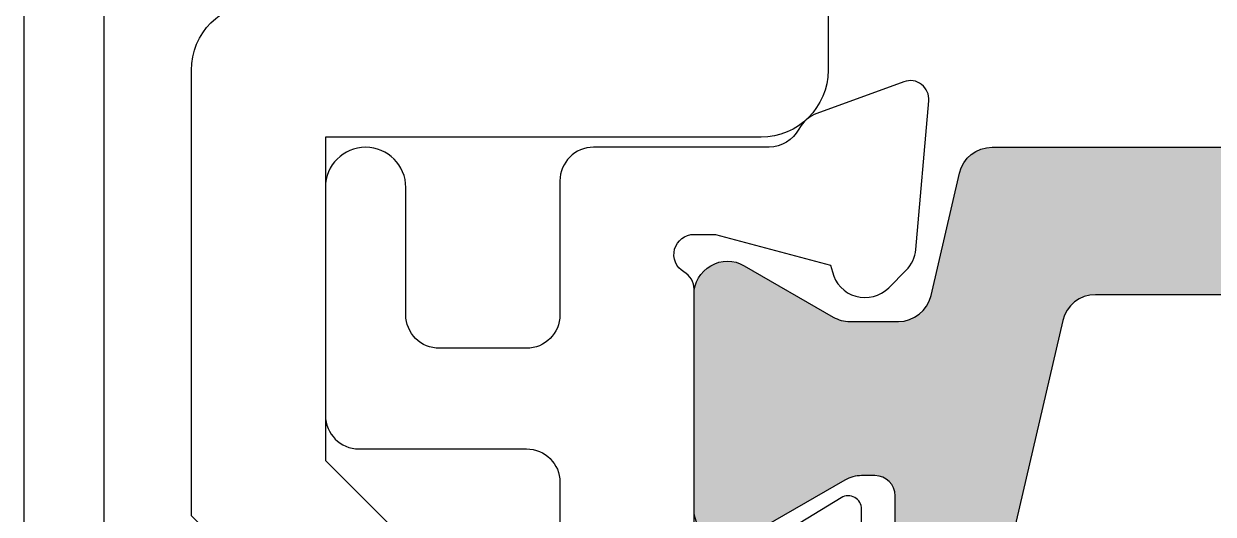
# Model space of a CAD drawing. Extents: x 93 to 3288, y 42 to 1146.
# Drawn here: x 578.75 to 596.5, y 235.12 to 242.44 of the extents above; entities that cross this region are included whole.
import ezdxf

# ---------------------------------------------------------------- set-up
doc = ezdxf.new("R2010")
doc.units = 0
doc.header["$LTSCALE"] = 200
doc.header["$MEASUREMENT"] = 0
doc.layers.get('0').update_dxf_attribs({"linetype": 'CONTINUOUS'})
for name, color, linetype in [('A-DIES', 3, 'CONTINUOUS'), ('hatch', 252, 'CONTINUOUS'), ('PA', 6, 'CONTINUOUS')]:
    doc.layers.add(name, color=color, linetype=linetype)

# ---------------------------------------------------------------- blocks, each defined once
blk = doc.blocks.new('DSP-2472')
h = blk.add_hatch(color=256)
edge = h.paths.add_edge_path()
edge.add_arc((14.0000000005635, -40.4999999989754), 0.499999999911374, 270.0000000192205, 390.0000000175901)
edge.add_line((14.43301270230222, -40.24999999888678), (13.66698729878772, -38.92320508026023))
edge.add_arc((14.10000000147559, -38.67320508312987), 0.4999999992542372, 179.9999996711642, 209.9999996696324, ccw=False)
edge.add_line((13.60000000222135, -38.67320508026023), (13.60000000222135, -37.95079579838057))
edge.add_arc((14.10000000116118, -37.95079579738763), 0.4999999989398276, 103.06931800416078, 180.0000001137819, ccw=False)
edge.add_line((13.98693514688421, -37.46374719851156), (15.81306485532332, -37.0398242294832))
edge.add_arc((15.70000000104632, -36.5527756306071), 0.4999999989398508, 283.069318004163, 360.0000001137794)
edge.add_line((16.19999999998618, -36.55277562961419), (16.19999999998618, -4.447224370022013))
edge.add_arc((15.70000000098431, -4.447224369078373), 0.4999999990018704, 359.9999998918668, 436.9306819901911)
edge.add_line((15.81306485532332, -3.960175770153), (13.98693514688421, -3.536252801124647))
edge.add_arc((14.10000000122341, -3.049204202199123), 0.4999999990020608, 179.9999998918841, 256.9306819901738, ccw=False)
edge.add_line((13.60000000222135, -3.049204201255634), (13.60000000222135, -2.32679491937597))
edge.add_arc((14.10000000151926, -2.32679491651804), 0.4999999992979127, 150.0000003317086, 180.0000003274947, ccw=False)
edge.add_line((13.66698729878772, -2.07679491937597), (14.43301270230222, -0.7499999988867785))
edge.add_arc((14.00000000055207, -0.4999999988047572), 0.499999999917979, 329.9999999837206, 449.999999979469)
edge.add_line((14.00000000073123, 1.113221514970064e-09), (10.80000000147629, 1.113221514970064e-09))
edge.add_arc((10.80000000164403, -0.49999999879816), 0.4999999999113816, 90.00000001922155, 210.0000000175889)
edge.add_line((10.3669872999053, -0.7499999988867785), (11.23301270304728, -2.250000000749424))
edge.add_arc((10.80000000128927, -2.500000001355926), 0.5000000001870237, 6.950000397409895e-08, 30.000000067878375, ccw=False)
edge.add_line((11.30000000147629, -2.500000000749424), (11.30000000147629, -2.700000000004366))
edge.add_arc((11.00000000166256, -2.699999999073043), 0.2999999998137355, 269.99999982213046, 359.9999998221305, ccw=False)
edge.add_line((11.00000000073123, -2.999999998886778), (6.900000001103763, -2.999999998886778))
edge.add_arc((6.900000002035085, -3.299999998700514), 0.2999999998137355, 90.00000017786951, 180.0000001778695)
edge.add_line((6.60000000222135, -3.299999999631837), (6.60000000222135, -4.499999998886778))
edge.add_arc((6.900000002035092, -4.499999999818094), 0.2999999998137426, 179.9999998221319, 269.9999998221292)
edge.add_line((6.900000001103763, -4.799999999631837), (10.55192325896132, -4.799999999631837))
edge.add_arc((10.55192325863074, -5.100000002665503), 0.3000000030336665, 76.93068204204832, 89.99999993686248, ccw=False)
edge.add_line((10.61976217179108, -4.807770839710429), (13.61306485420573, -5.502644677464559))
edge.add_arc((13.5000000008357, -5.989693277532298), 0.4999999998955306, 2.2772383090341464e-08, 76.93068212795413, ccw=False)
edge.add_line((14.00000000073123, -5.989693277333572), (14.00000000073123, -8.799999999631837))
edge.add_arc((13.69999999998616, -8.799999999631822), 0.3000000007450723, 270.00000000000273, 359.9999999999973, ccw=False)
edge.add_line((13.69999999998618, -9.100000000376895), (10.39160797818113, -9.100000000376895))
edge.add_arc((10.39160797855549, -8.799999999365358), 0.3000000010115365, 189.5917366433177, 269.99999992850144, ccw=False)
edge.add_arc((9.800000001299646, -8.899999998714247), 0.2999999983373521, 9.596399721363627, 89.99999996626306)
edge.add_line((9.800000001476292, -8.600000000376895), (7.800000001476292, -8.600000000376895))
edge.add_arc((7.800000001401543, -8.900000000620782), 0.3000000002438874, 89.99999998572397, 170.4035999709103)
edge.add_arc((7.208392023214797, -8.800000000170328), 0.3000000002065659, 269.9999999415609, 350.40826348662, ccw=False)
edge.add_line((7.208392022908811, -9.100000000376895), (4.991607979671244, -9.100000000376895))
edge.add_arc((4.991607979340395, -8.800000000199745), 0.3000000001771497, 189.5917365086316, 270.0000000631875, ccw=False)
edge.add_arc((4.400000001152708, -8.900000000651314), 0.3000000002744203, 9.596400034017726, 90.00000000934777)
edge.add_line((4.400000001103763, -8.600000000376895), (3.10000000222135, -8.600000000376895))
edge.add_arc((3.10000000222135, -9.600000000376895), 1, 90, 180)
edge.add_line((2.10000000222135, -9.600000000376895), (2.10000000222135, -10.39999999925931))
edge.add_arc((3.10000000222135, -10.39999999925931), 1, 180, 270)
edge.add_line((3.10000000222135, -11.39999999925931), (4.400000001103763, -11.39999999925931))
edge.add_arc((4.400000001084185, -11.09999999890381), 0.3000000003555012, 270.0000000037391, 350.4035999528951)
edge.add_arc((4.991607979271349, -11.19999999935476), 0.3000000000954569, 89.99999992362581, 170.4082635045552, ccw=False)
edge.add_line((4.991607979671244, -10.89999999925931), (7.208392022908811, -10.89999999925931))
edge.add_arc((7.208392022461488, -11.19999999998474), 0.3000000007254346, 9.591736236352574, 89.99999991456758, ccw=False)
edge.add_arc((7.800000000648223, -11.09999999953416), 0.2999999997251468, 189.5964003061496, 270.0000001581495)
edge.add_line((7.800000001476292, -11.39999999925931), (9.800000001476292, -11.39999999925931))
edge.add_arc((9.800000001491162, -11.0999999993172), 0.2999999999421039, 269.99999999716, 350.4036003804076)
edge.add_arc((10.39160797874707, -11.19999999866611), 0.2999999994068057, 90.0000001080873, 170.408263254934, ccw=False)
edge.add_line((10.39160797818113, -10.89999999925931), (13.69999999998618, -10.89999999925931))
edge.add_arc((13.69999999998619, -11.20000000000435), 0.3000000007450456, -2.3874235921539366e-12, 90.00000000000239, ccw=False)
edge.add_line((14.00000000073123, -11.20000000000437), (14.00000000073123, -14.79999999963184))
edge.add_arc((13.69999999998619, -14.79999999963185), 0.3000000007450474, -90.00000000000199, 1.9895196601282805e-12, ccw=False)
edge.add_line((13.69999999998618, -15.10000000037689), (10.39160797818113, -15.10000000037689))
edge.add_arc((10.39160797894875, -14.80000000073147), 0.2999999996454239, 189.5917367835836, 269.99999985339525, ccw=False)
edge.add_arc((9.800000001693073, -14.90000000008008), 0.299999999703189, 9.596399581030141, 90.00000004140216)
edge.add_line((9.800000001476292, -14.60000000037689), (7.800000001476292, -14.60000000037689))
edge.add_arc((7.800000000761314, -14.89999999986322), 0.2999999994863263, 89.99999986344939, 170.4036000931852)
edge.add_arc((7.208392022574245, -14.79999999941245), 0.3000000009644453, 270.00000006389723, 350.40826336428375, ccw=False)
edge.add_line((7.208392022908811, -15.10000000037689), (4.991607979671244, -15.10000000037689))
edge.add_arc((4.991607979891861, -14.79999999917485), 0.3000000012020472, 189.5917370348525, 269.99999995786527, ccw=False)
edge.add_arc((4.400000001704121, -14.89999999962621), 0.299999999249316, 9.59639950777228, 90.00000011465994)
edge.add_line((4.400000001103763, -14.60000000037689), (3.10000000222135, -14.60000000037689))
edge.add_arc((3.100000002221352, -15.6000000003769), 1.000000000000002, 90.0000000000001, 179.9999999999999)
edge.add_line((2.10000000222135, -15.60000000037689), (2.10000000222135, -16.39999999925931))
edge.add_arc((3.10000000222135, -16.39999999925931), 1, 180, 270)
edge.add_line((3.10000000222135, -17.39999999925931), (4.400000001103763, -17.39999999925931))
edge.add_arc((4.40000000175956, -17.09999999970296), 0.299999999556352, 269.9999998747519, 350.4036000818826)
edge.add_arc((4.991607979946409, -17.20000000015347), 0.3000000008941648, 90.0000000525526, 170.4082633756282, ccw=False)
edge.add_line((4.991607979671244, -16.89999999925931), (7.208392022908811, -16.89999999925931))
edge.add_arc((7.208392022057357, -17.19999999900392), 0.2999999997446139, 9.591736799594798, 89.99999983738428, ccw=False)
edge.add_arc((7.800000000244142, -17.09999999855357), 0.3000000007057416, 189.5963997428477, 270.0000002353232)
edge.add_line((7.800000001476292, -17.39999999925931), (9.800000001476292, -17.39999999925931))
edge.add_arc((9.800000001756898, -17.09999999854555), 0.3000000007137622, 269.9999999464082, 350.4036013382204)
edge.add_arc((10.39160797901292, -17.1999999978941), 0.2999999986347919, 90.00000015886047, 170.4082622972036, ccw=False)
edge.add_line((10.39160797818113, -16.89999999925931), (13.69999999998618, -16.89999999925931))
edge.add_arc((13.69999999998619, -17.20000000000435), 0.3000000007450474, -1.9895196601282805e-12, 90.00000000000199, ccw=False)
edge.add_line((14.00000000073123, -17.20000000000437), (14.00000000073123, -20.79999999963184))
edge.add_arc((13.69999999998619, -20.79999999963185), 0.3000000007450474, -90.00000000000199, 1.9895196601282805e-12, ccw=False)
edge.add_line((13.69999999998618, -21.10000000037689), (10.39160797818113, -21.10000000037689))
edge.add_arc((10.39160797835485, -20.80000000068931), 0.2999999996875857, 189.5917375119548, 269.99999996682146, ccw=False)
edge.add_arc((9.800000001098985, -20.90000000003777), 0.2999999996608795, 9.596398852625786, 89.99999992793965)
edge.add_line((9.800000001476292, -20.60000000037689), (7.800000001476292, -20.60000000037689))
edge.add_arc((7.800000000372559, -20.90000000123459), 0.3000000008576933, 89.9999997892025, 170.4036002326261)
edge.add_arc((7.208392022185364, -20.80000000078374), 0.2999999995931584, 270.00000013816816, 350.4082632248531, ccw=False)
edge.add_line((7.208392022908811, -21.10000000037689), (4.991607979671244, -21.10000000037689))
edge.add_arc((4.991607979502997, -20.79999999963494), 0.3000000007419565, 189.5917369605851, 270.0000000321328, ccw=False)
edge.add_arc((4.400000001315288, -20.9000000000863), 0.2999999997094081, 9.596399582033582, 90.00000004039829)
edge.add_line((4.400000001103763, -20.60000000037689), (3.10000000222135, -20.60000000037689))
edge.add_arc((3.10000000222135, -21.60000000037689), 1, 90, 180)
edge.add_line((2.10000000222135, -21.60000000037689), (2.10000000222135, -22.39999999925931))
edge.add_arc((3.10000000222135, -22.39999999925931), 1, 180, 270)
edge.add_line((3.10000000222135, -23.39999999925931), (4.400000001103763, -23.39999999925931))
edge.add_arc((4.400000001172241, -23.09999999938064), 0.299999999878672, 269.9999999869216, 350.4036003906459)
edge.add_arc((4.991607979359468, -23.19999999983144), 0.3000000005721375, 89.99999994045533, 170.4082630668271, ccw=False)
edge.add_line((4.991607979671244, -22.89999999925931), (7.208392022908811, -22.89999999925931))
edge.add_arc((7.208392023150489, -23.19999999954196), 0.3000000002826546, 9.591736525662213, 90.00000004615708, ccw=False)
edge.add_arc((7.800000001337349, -23.09999999909138), 0.300000000167929, 189.5964000168298, 270.0000000265362)
edge.add_line((7.800000001476292, -23.39999999925931), (9.800000001476292, -23.39999999925931))
edge.add_arc((9.80000000130507, -23.09999999909701), 0.3000000001622993, 270.0000000327008, 350.4036003448668)
edge.add_arc((10.39160797856074, -23.19999999844565), 0.2999999991863431, 90.00000007250043, 170.4082632905207, ccw=False)
edge.add_line((10.39160797818113, -22.89999999925931), (13.69999999998618, -22.89999999925931))
edge.add_arc((13.69999999998617, -23.20000000000438), 0.3000000007450687, 1.9895196601282805e-12, 89.99999999999801, ccw=False)
edge.add_line((14.00000000073123, -23.20000000000437), (14.00000000073123, -26.79999999963184))
edge.add_arc((13.69999999998618, -26.79999999963184), 0.3000000007450492, -90.0000000000017, 1.4210854715202004e-12, ccw=False)
edge.add_line((13.69999999998618, -27.10000000037689), (10.39160797818113, -27.10000000037689))
edge.add_arc((10.39160797822111, -26.79999999976099), 0.3000000006159063, 189.5917365794553, 269.99999999236326, ccw=False)
edge.add_arc((9.800000000965309, -26.89999999910986), 0.2999999987329612, 9.59639978521723, 89.99999990240939)
edge.add_line((9.800000001476292, -26.60000000037689), (7.800000001476292, -26.60000000037689))
edge.add_arc((7.800000000771425, -26.89999999987518), 0.29999999949829, 89.99999986538045, 170.4036000912542)
edge.add_arc((7.208392022584587, -26.79999999942468), 0.3000000009522101, 270.00000006192226, 350.4082633662588, ccw=False)
edge.add_line((7.208392022908811, -27.10000000037689), (4.991607979671244, -27.10000000037689))
edge.add_arc((4.991607979770696, -26.79999999931821), 0.3000000010586881, 189.5917370117116, 269.999999981006, ccw=False)
edge.add_arc((4.400000001582973, -26.89999999976956), 0.2999999993926654, 9.596399530909535, 90.00000009152245)
edge.add_line((4.400000001103763, -26.60000000037689), (3.10000000222135, -26.60000000037689))
edge.add_arc((3.10000000222135, -27.60000000037689), 1, 90, 180)
edge.add_line((2.10000000222135, -27.60000000037689), (2.10000000222135, -28.39999999925931))
edge.add_arc((3.10000000222135, -28.39999999925931), 1, 180, 270)
edge.add_line((3.10000000222135, -29.39999999925931), (4.400000001103763, -29.39999999925931))
edge.add_arc((4.400000000665869, -29.09999999952674), 0.2999999997325702, 270.0000000836314, 350.4036011358029)
edge.add_arc((4.991607978853033, -29.19999999997709), 0.3000000007177827, 89.99999984373318, 170.4082623217514, ccw=False)
edge.add_line((4.991607979671244, -28.89999999925931), (7.208392022908811, -28.89999999925931))
edge.add_arc((7.208392022794588, -29.19999999887649), 0.2999999996171852, 9.591737500590682, 89.99999997818509, ccw=False)
edge.add_arc((7.800000000981488, -29.09999999842637), 0.300000000832943, 189.5963990418034, 270.0000000945006)
edge.add_line((7.800000001476292, -29.39999999925931), (9.800000001476292, -29.39999999925931))
edge.add_arc((9.800000000934775, -29.09999999940413), 0.2999999998551814, 270.0000001034221, 350.4036011160129)
edge.add_arc((10.3916079781907, -29.19999999875267), 0.2999999994933642, 90.00000000182757, 170.4082625193966, ccw=False)
edge.add_line((10.39160797818113, -28.89999999925931), (13.69999999998618, -28.89999999925931))
edge.add_arc((13.69999999998619, -29.20000000000435), 0.3000000007450474, -1.9895196601282805e-12, 90.00000000000199, ccw=False)
edge.add_line((14.00000000073123, -29.20000000000437), (14.00000000073123, -35.01030672230263))
edge.add_arc((13.50000000173452, -35.01030672325037), 0.4999999989967154, -76.93068199066039, 1.0860259180844878e-07, ccw=False)
edge.add_line((13.61306485606838, -35.49735532217164), (10.61976217179108, -36.19222915992577))
edge.add_arc((10.55192325864625, -35.89999999710615), 0.3000000028982157, 270.00000006017405, 283.0693179609149, ccw=False)
edge.add_line((10.55192325896132, -36.20000000000437), (6.900000001103763, -36.20000000000437))
edge.add_arc((6.900000002035085, -36.4999999998181), 0.2999999998137355, 90.00000017786951, 180.0000001778695)
edge.add_line((6.60000000222135, -36.50000000074942), (6.60000000222135, -37.70000000000437))
edge.add_arc((6.900000002035085, -37.70000000093569), 0.2999999998137355, 179.9999998221305, 269.9999998221305)
edge.add_line((6.900000001103763, -38.00000000074942), (11.00000000073123, -38.00000000074942))
edge.add_arc((11.00000000166256, -38.30000000056316), 0.2999999998137355, 1.7786948092179955e-07, 90.00000017786948, ccw=False)
edge.add_line((11.30000000147629, -38.29999999963184), (11.30000000147629, -38.49999999888678))
edge.add_arc((10.80000000124337, -38.49999999826797), 0.5000000002329266, 329.99999993353083, 359.9999999290902, ccw=False)
edge.add_line((11.23301270304728, -38.74999999888678), (10.3669872999053, -40.24999999888678))
edge.add_arc((10.80000000165569, -40.49999999896866), 0.4999999999181129, 149.9999999837477, 269.9999999794421)
edge.add_line((10.80000000147629, -40.99999999888678), (14.00000000073123, -40.99999999888678))
at = {"layer": 'hatch'}
h = blk.add_hatch(color=252, dxfattribs=at)
edge = h.paths.add_edge_path()
edge.add_arc((14.00000000230904, -40.49999999983355), 0.4999999999881908, 270.0000000001236, 389.9999999984927)
edge.add_line((14.43301270419761, -40.24999999985084), (13.66698730027565, -38.9232050802857))
edge.add_arc((14.10000000216875, -38.67320508029783), 0.4999999999946976, 180.0000000002768, 209.999999998745, ccw=False)
edge.add_line((13.60000000217406, -38.67320508030025), (13.60000000217406, -37.95079579806406))
edge.add_arc((14.10000000217186, -37.95079579806437), 0.4999999999978044, 103.069317890344, 179.999999999965, ccw=False)
edge.add_line((13.98693514862316, -37.46374719793312), (15.81306485559253, -37.03982423044727))
edge.add_arc((15.70000000199098, -36.55277563009102), 0.5000000002289183, 283.0693178904132, 360.0000000000293)
edge.add_line((16.20000000221989, -36.55277563009076), (16.20000000221989, -4.447224369916512))
edge.add_arc((15.70000000212517, -4.447224369915991), 0.500000000094726, 359.9999999999404, 436.9306820982648)
edge.add_line((15.81306485579262, -3.960175769712805), (13.98693514853403, -3.536252801775845))
edge.add_arc((14.10000000218128, -3.049204201659665), 0.5000000000054043, 179.9999999999753, 256.930682098265, ccw=False)
edge.add_line((13.60000000217588, -3.04920420165945), (13.60000000217406, -2.326794919306849))
edge.add_arc((14.10000000217982, -2.326794919307877), 0.5000000000057607, 150.000000004096, 179.9999999998821, ccw=False)
edge.add_line((13.66698730026474, -2.076794919335953), (14.43301270412485, -0.7499999997344275))
edge.add_arc((14.00000000224528, -0.4999999997853284), 0.4999999999635897, 330.0000000043263, 450.0000000000747)
edge.add_line((14.00000000224463, 1.782609615474939e-10), (10.80000000204382, 1.782609615474939e-10))
edge.add_arc((10.80000000204218, -0.4999999998115109), 0.4999999999897718, 89.99999999981192, 209.999999998179)
edge.add_line((10.36698730015087, -0.7499999997926352), (11.23301270407683, -2.250000000141881))
edge.add_arc((10.80000000218044, -2.500000000123348), 0.4999999999943406, -4.5622527977684513e-10, 29.99999999792209, ccw=False)
edge.add_line((11.30000000217478, -2.500000000127329), (11.30000000217478, -2.699999999818829))
edge.add_arc((11.00000000217369, -2.699999999820648), 0.3000000000010914, -89.99999999965269, 3.474269760772586e-10, ccw=False)
edge.add_line((11.00000000217551, -2.999999999821739), (6.900000002220622, -2.999999999821739))
edge.add_arc((6.900000002222441, -3.29999999982283), 0.3000000000010914, 90.0000000003474, 180.0000000003474)
edge.add_line((6.60000000222135, -3.299999999824649), (6.60000000222135, -4.499999999821739))
edge.add_arc((6.900000002222448, -4.499999999823551), 0.3000000000010985, 179.9999999996539, 269.9999999996512)
edge.add_line((6.900000002220622, -4.799999999824649), (10.55192326031283, -4.799999999824649))
edge.add_arc((10.55192326034262, -5.099999999824664), 0.3000000000000149, 76.9306821108745, 90.00000000568872, ccw=False)
edge.add_line((10.61976217246593, -4.807770839743171), (13.61306485581008, -5.502644676871569))
edge.add_arc((13.50000000222615, -5.989693276989731), 0.4999999999930168, 2.0241941456333734e-10, 76.93068210538422, ccw=False)
edge.add_line((14.00000000221917, -5.989693276987964), (14.00000000221917, -8.79999999982465))
edge.add_arc((13.7000000022217, -8.799999999822816), 0.2999999999974676, 269.9999999996553, 359.9999999996499, ccw=False)
edge.add_line((13.70000000221989, -9.099999999820284), (10.39160798002558, -9.099999999820284))
edge.add_arc((10.39160798002491, -8.799999999823049), 0.2999999999972349, 189.5917367149443, 270.0000000001279, ccw=False)
edge.add_arc((9.800000002218763, -8.899999999823056), 0.3000000000027717, 9.596399754814634, 89.99999999971436)
edge.add_line((9.800000002220258, -8.599999999820284), (7.800000002222077, -8.599999999820284))
edge.add_arc((7.80000000222082, -8.899999999820043), 0.2999999999997591, 89.99999999975981, 170.4035999849461)
edge.add_arc((7.208392024414249, -8.799999999819407), 0.3000000000008766, 270.0000000001308, 350.40826354518975, ccw=False)
edge.add_line((7.208392024414934, -9.099999999820284), (4.991607980027766, -9.099999999820284))
edge.add_arc((4.991607980029171, -8.799999999817977), 0.3000000000023064, 189.5917364451759, 269.9999999997316, ccw=False)
edge.add_arc((4.400000002221661, -8.899999999819729), 0.2999999999994447, 9.596400024868386, 90.00000000019847)
edge.add_line((4.400000002220622, -8.599999999820284), (3.10000000222135, -8.599999999820284))
edge.add_arc((3.10000000222135, -9.599999999820284), 1, 90, 180)
edge.add_line((2.10000000222135, -9.599999999820284), (2.10000000222135, -10.39999999981592))
edge.add_arc((3.10000000222135, -10.39999999981592), 1, 180, 270)
edge.add_line((3.10000000222135, -11.39999999981592), (4.400000002220622, -11.39999999981592))
edge.add_arc((4.400000002223104, -11.0999999998185), 0.2999999999974143, 269.999999999526, 350.4035999486821)
edge.add_arc((4.991607980030084, -11.19999999981964), 0.3000000000037241, 90.00000000044281, 170.4082635813722, ccw=False)
edge.add_line((4.991607980027766, -10.89999999981592), (7.208392024414934, -10.89999999981592))
edge.add_arc((7.208392024412146, -11.19999999981882), 0.3000000000029015, 9.591736321252824, 89.99999999946749, ccw=False)
edge.add_arc((7.800000002218764, -11.09999999981806), 0.2999999999978586, 189.5964001486331, 270.0000000006328)
edge.add_line((7.800000002222077, -11.39999999981592), (9.800000002220258, -11.39999999981592))
edge.add_arc((9.800000002223427, -11.09999999981781), 0.2999999999981124, 269.9999999993947, 350.4036003826421)
edge.add_arc((10.39160798002959, -11.19999999981775), 0.300000000001831, 90.00000000076437, 170.4082631476108, ccw=False)
edge.add_line((10.39160798002558, -10.89999999981592), (13.70000000221989, -10.89999999981592))
edge.add_arc((13.70000000221809, -11.199999999817), 0.300000000001079, -3.497007128316909e-10, 89.99999999965502, ccw=False)
edge.add_line((14.00000000221917, -11.19999999981883), (14.00000000222099, -14.79999999982465))
edge.add_arc((13.70000000222263, -14.79999999982193), 0.2999999999983523, 269.99999999947687, 359.9999999994809, ccw=False)
edge.add_line((13.70000000221989, -15.09999999982028), (10.3916079800274, -15.09999999982028))
edge.add_arc((10.39160798002908, -14.79999999981866), 0.3000000000016207, 189.591736929867, 269.9999999996787, ccw=False)
edge.add_arc((9.800000002223141, -14.89999999981831), 0.2999999999980291, 9.596399539831404, 90.0000000002032)
edge.add_line((9.800000002222077, -14.59999999982028), (7.800000002222077, -14.59999999982028))
edge.add_arc((7.800000002222287, -14.89999999982248), 0.3000000000021963, 90.00000000004003, 170.4036002297756)
edge.add_arc((7.208392024415332, -14.79999999982151), 0.2999999999987699, 269.99999999992394, 350.40826330031035, ccw=False)
edge.add_line((7.208392024414934, -15.09999999982028), (4.991607980027766, -15.09999999982028))
edge.add_arc((4.99160798002978, -14.79999999981763), 0.3000000000026581, 189.5917370766024, 269.9999999996153, ccw=False)
edge.add_arc((4.40000000222215, -14.8999999998192), 0.2999999999989134, 9.596399393404194, 90.00000000029176)
edge.add_line((4.400000002220622, -14.59999999982028), (3.10000000222135, -14.59999999982028))
edge.add_arc((3.100000002221352, -15.59999999982029), 1.000000000000002, 90.0000000000001, 179.9999999999999)
edge.add_line((2.10000000222135, -15.59999999982028), (2.10000000222135, -16.39999999981592))
edge.add_arc((3.10000000222135, -16.39999999981592), 1, 180, 270)
edge.add_line((3.10000000222135, -17.39999999981592), (4.400000002220622, -17.39999999981592))
edge.add_arc((4.400000002223497, -17.09999999981846), 0.2999999999974605, 269.9999999994509, 350.4036002065815)
edge.add_arc((4.991607980030227, -17.19999999981917), 0.3000000000032477, 90.00000000046998, 170.4082633235457, ccw=False)
edge.add_line((4.991607980027766, -16.89999999981592), (7.208392024414934, -16.89999999981592))
edge.add_arc((7.208392024413866, -17.19999999981584), 0.299999999999919, 9.59173696200628, 89.99999999979588, ccw=False)
edge.add_arc((7.800000002224817, -17.09999999981901), 0.3000000000041855, 189.5963995070013, 269.9999999994766)
edge.add_line((7.800000002222077, -17.39999999982319), (9.800000002222077, -17.39999999981592))
edge.add_arc((9.80000000222279, -17.09999999981753), 0.2999999999983842, 269.9999999998639, 350.4036013916764)
edge.add_arc((10.39160798002904, -17.19999999981707), 0.3000000000011521, 90.00000000031281, 170.4082621386564, ccw=False)
edge.add_line((10.3916079800274, -16.89999999981592), (13.70000000221989, -16.89999999981592))
edge.add_arc((13.700000002219, -17.19999999981791), 0.3000000000019902, -1.758166945364792e-10, 89.99999999982828, ccw=False)
edge.add_line((14.00000000222099, -17.19999999981883), (14.00000000222099, -20.79999999982465))
edge.add_arc((13.70000000222263, -20.79999999982193), 0.2999999999983523, 269.99999999947687, 359.9999999994809, ccw=False)
edge.add_line((13.70000000221989, -21.09999999982028), (10.3916079800274, -21.09999999982028))
edge.add_arc((10.39160798002631, -20.7999999998211), 0.2999999999991871, 189.5917375453416, 270.00000000020793, ccw=False)
edge.add_arc((9.800000002220207, -20.89999999982063), 0.3000000000003412, 9.596398924328854, 89.99999999964275)
edge.add_line((9.800000002222077, -20.59999999982028), (7.800000002222077, -20.59999999982028))
edge.add_arc((7.800000002220094, -20.89999999981963), 0.2999999999993435, 89.99999999962122, 170.4036004430445)
edge.add_arc((7.208392024413049, -20.79999999981866), 0.3000000000016201, 270.00000000035993, 350.40826308704465, ccw=False)
edge.add_line((7.208392024414934, -21.09999999982028), (4.991607980027766, -21.09999999982028))
edge.add_arc((4.991607980028299, -20.79999999981933), 0.3000000000009564, 189.5917369283504, 269.99999999989825, ccw=False)
edge.add_arc((4.400000002220736, -20.89999999982089), 0.300000000000609, 9.596399541657018, 90.0000000000217)
edge.add_line((4.400000002220622, -20.59999999982028), (3.10000000222135, -20.59999999982028))
edge.add_arc((3.10000000222135, -21.59999999982028), 1, 90, 180)
edge.add_line((2.10000000222135, -21.59999999982028), (2.10000000222135, -22.39999999981592))
edge.add_arc((3.10000000222135, -22.39999999981592), 1, 180, 270)
edge.add_line((3.10000000222135, -23.39999999981592), (4.400000002220622, -23.39999999981592))
edge.add_arc((4.40000000222623, -23.09999999981954), 0.2999999999963734, 269.999999998929, 350.4036004026534)
edge.add_arc((4.991607980033296, -23.19999999982056), 0.3000000000046358, 90.0000000010561, 170.4082631274277, ccw=False)
edge.add_line((4.991607980027766, -22.89999999981592), (7.208392024414934, -22.89999999981592))
edge.add_arc((7.208392024412201, -23.19999999981813), 0.3000000000022069, 9.591736478983307, 89.99999999947812, ccw=False)
edge.add_arc((7.800000002218892, -23.09999999981736), 0.2999999999985601, 189.5963999909021, 270.0000000006084)
edge.add_line((7.800000002222077, -23.39999999981592), (9.800000002222077, -23.39999999981592))
edge.add_arc((9.800000002222559, -23.09999999981718), 0.299999999998743, 269.999999999908, 350.4036003120739)
edge.add_arc((10.39160798002846, -23.19999999981685), 0.3000000000009314, 90.00000000020151, 170.4082632182215, ccw=False)
edge.add_line((10.3916079800274, -22.89999999981592), (13.70000000221989, -22.89999999981592))
edge.add_arc((13.70000000221897, -23.19999999981793), 0.3000000000020115, -1.71723968378501e-10, 89.9999999998243, ccw=False)
edge.add_line((14.00000000222099, -23.19999999981883), (14.00000000222099, -26.79999999982465))
edge.add_arc((13.70000000222263, -26.79999999982193), 0.299999999998354, 269.99999999947715, 359.9999999994803, ccw=False)
edge.add_line((13.70000000221989, -27.09999999982028), (10.39160798002922, -27.09999999982028))
edge.add_arc((10.39160798002857, -26.79999999981983), 0.3000000000004555, 189.5917365872172, 270.0000000001248, ccw=False)
edge.add_arc((9.800000002221582, -26.89999999982089), 0.3000000000006037, 9.596399882713623, 89.99999999990536)
edge.add_line((9.800000002222077, -26.59999999982028), (7.800000002222077, -26.59999999982028))
edge.add_arc((7.800000002222213, -26.8999999998203), 0.3000000000000185, 90.00000000002595, 170.4036002258992)
edge.add_arc((7.208392024415489, -26.79999999981961), 0.3000000000006761, 269.99999999989393, 350.4082633042306, ccw=False)
edge.add_line((7.208392024414934, -27.09999999982028), (4.991607980027766, -27.09999999982028))
edge.add_arc((4.991607980026346, -26.79999999982089), 0.2999999999993896, 189.591737030977, 270.00000000027126, ccw=False)
edge.add_arc((4.400000002219653, -26.89999999982138), 0.3000000000010954, 9.59639943885472, 89.99999999946753)
edge.add_line((4.400000002222441, -26.59999999982028), (3.10000000222135, -26.59999999982028))
edge.add_arc((3.10000000222135, -27.59999999982028), 1, 90, 180)
edge.add_line((2.10000000222135, -27.59999999982028), (2.10000000222135, -28.39999999981592))
edge.add_arc((3.10000000222135, -28.39999999981592), 1, 180, 270)
edge.add_line((3.10000000222135, -29.39999999981592), (4.400000002222441, -29.39999999981592))
edge.add_arc((4.400000002227465, -29.09999999982121), 0.2999999999947107, 269.9999999990405, 350.4036010512121)
edge.add_arc((4.991607980033539, -29.19999999982071), 0.3000000000047938, 90.00000000110259, 170.408262479121, ccw=False)
edge.add_line((4.991607980027766, -28.89999999981592), (7.208392024414934, -28.89999999981592))
edge.add_arc((7.208392024412355, -29.19999999981839), 0.3000000000024698, 9.591737521913217, 89.9999999995074, ccw=False)
edge.add_arc((7.800000002219075, -29.09999999981812), 0.2999999999977968, 189.5963989478768, 270.0000000005736)
edge.add_line((7.800000002222077, -29.39999999981592), (9.800000002222077, -29.39999999981592))
edge.add_arc((9.800000002226728, -29.09999999982091), 0.2999999999950127, 269.9999999991118, 350.4036010117023)
edge.add_arc((10.39160798003378, -29.19999999982159), 0.3000000000056703, 90.00000000087118, 170.40826251844, ccw=False)
edge.add_line((10.39160798002922, -28.89999999981592), (13.70000000222171, -28.89999999981592))
edge.add_arc((13.70000000222081, -29.19999999981791), 0.3000000000019902, -1.758166945364792e-10, 89.99999999982828, ccw=False)
edge.add_line((14.00000000222281, -29.19999999981883), (14.00000000222281, -35.01030672268462))
edge.add_arc((13.50000000221911, -35.0103067226845), 0.5000000000036966, 283.0693179007237, 359.999999999987, ccw=False)
edge.add_line((13.61306485585737, -35.49735532280101), (10.61976217252231, -36.19222916024955))
edge.add_arc((10.55192326033645, -35.90000000018375), 0.2999999999988746, 270.00000000069986, 283.06931790144074, ccw=False)
edge.add_line((10.55192326034012, -36.20000000018263), (6.900000002220622, -36.20000000018263))
edge.add_arc((6.900000002222441, -36.50000000018372), 0.3000000000010914, 90.0000000003474, 180.0000000003474)
edge.add_line((6.60000000222135, -36.50000000018554), (6.60000000222135, -37.70000000018263))
edge.add_arc((6.900000002222441, -37.70000000018445), 0.3000000000010914, 179.9999999996526, 269.9999999996526)
edge.add_line((6.900000002220622, -38.00000000018554), (11.00000000217551, -38.00000000018554))
edge.add_arc((11.00000000217369, -38.30000000018663), 0.3000000000010914, -3.474269760772586e-10, 89.99999999965257, ccw=False)
edge.add_line((11.30000000217478, -38.30000000018845), (11.30000000217478, -38.49999999955253))
edge.add_arc((10.80000000216624, -38.49999999955391), 0.5000000000085425, -29.99999999540148, 1.5802470443304628e-10, ccw=False)
edge.add_line((11.23301270408592, -38.74999999952342), (10.36698730022545, -40.2499999999236))
edge.add_arc((10.80000000209922, -40.49999999986634), 0.4999999999553983, 150.0000000046261, 270.0000000003208)
edge.add_line((10.80000000210202, -40.99999999982174), (14.00000000231012, -40.99999999982174))
blk.add_lwpolyline([(14.00000000073123, -29.20000000000437), (14.00000000073123, -35.01030672230263, -0.3488763278205441), (13.61306485606838, -35.49735532217164), (10.61976217179108, -36.19222915992577, -0.05708755199915469), (10.55192325896132, -36.20000000000437), (6.900000001103763, -36.20000000000437, 0.414213562373095), (6.60000000222135, -36.50000000074942), (6.60000000222135, -37.70000000000437, 0.4142135623730949), (6.900000001103763, -38.00000000074942), (11.00000000073123, -38.00000000074942, -0.4142135623730951), (11.30000000147629, -38.29999999963184), (11.30000000147629, -38.49999999888678, -0.1316524975676844), (11.23301270304728, -38.74999999888678), (10.3669872999053, -40.24999999888678, 0.5773502691645779), (10.80000000147629, -40.99999999888678), (14.00000000073123, -40.99999999888678, 0.5773502691801385), (14.43301270230222, -40.24999999888678), (13.66698729878772, -38.92320508026023, -0.1316524975805961), (13.60000000222135, -38.67320508026023), (13.60000000222135, -37.95079579838057, -0.3488763278712395), (13.98693514688421, -37.46374719851156), (15.81306485532332, -37.0398242294832, 0.3488763278712171), (16.19999999998618, -36.55277562961419), (16.19999999998618, -4.447224370022013, 0.3488763278159502)], format="xyb")
at = {"layer": 'PA'}
blk.add_lwpolyline([(14.00000000222281, -29.19999999981883), (14.00000000222281, -35.01030672268462, -0.3488763278205441), (13.61306485585737, -35.49735532280101), (10.61976217252231, -36.19222916024955, -0.05708755199915469), (10.55192326034012, -36.20000000018263), (6.900000002220622, -36.20000000018263, 0.414213562373095), (6.60000000222135, -36.50000000018554), (6.60000000222135, -37.70000000018263, 0.4142135623730949), (6.900000002220622, -38.00000000018554), (11.00000000217551, -38.00000000018554, -0.4142135623730951), (11.30000000217478, -38.30000000018845), (11.30000000217478, -38.49999999955253, -0.1316524975676844), (11.23301270408592, -38.74999999952342), (10.36698730022545, -40.2499999999236, 0.5773502691645779), (10.80000000210202, -40.99999999982174), (14.00000000231012, -40.99999999982174, 0.5773502691801385), (14.43301270419761, -40.24999999985084), (13.66698730027565, -38.9232050802857, -0.1316524975805961), (13.60000000217406, -38.67320508030025), (13.60000000217406, -37.95079579806406, -0.3488763278712395), (13.98693514862316, -37.46374719793312), (15.81306485559253, -37.03982423044727, 0.3488763278712171), (16.20000000221989, -36.55277563009076), (16.20000000221989, -4.447224369916512, 0.3488763278159502)], format="xyb", dxfattribs=at)
blk = doc.blocks.new('JA-DM-09(DJ-270)')
at = {"layer": 'A-DIES'}
blk.add_lwpolyline([(1.200000001117587, -1.999999998137355, -0.4142135580089124), (1.699999999254942, -1.5), (6, -1.5), (6, -1.25), (8, -1.25), (8, -1.469512194394611), (8.390476921573281, -1.859989117830992), (11.60000000149012, -1.000000000000455), (11.60000000149012, 0), (0, 0), (0, -60), (11.60000000149012, -60), (11.60000000149012, -59), (8.390476921573281, -58.1400108858943), (8, -58.53048780560584), (8, -58.75), (6, -58.75), (6, -58.5), (1.500000000652108, -58.5, -0.4142135623730618), (1.200000000651926, -58.19999999999982), (1.200000000651926, -1.999999998137355)], format="xyb", dxfattribs=at)
blk = doc.blocks.new('JA-DM-08(JA-D-284)')
at = {"layer": 'A-DIES'}
for points in [[(0, 0), (0, -17.85000000000036, -0.4142135623730284), (-1.000000000000455, -18.85000000000036), (-7.500000000229193, -18.85000000000036), (-7.500000000229193, -23.67157287467217), (-5.300000000229375, -25.87157287467289), (-5.300000000229375, -32.12842712416568), (-7.500000000229193, -34.32842712416459), (-7.500000000229193, -39.1499999988373)], [(-9.500000000229193, -40.1499999988373), (-9.500000000229193, -33.49999999941792), (-7.300000000229375, -31.29999999941901), (-7.300000000229375, -29.29999999941901), (-7.000000000229193, -28.99999999941883), (-7.300000000229375, -28.69999999941865), (-7.300000000229375, -26.69999999941956), (-9.500000000229193, -24.49999999941792), (-9.500000000229193, -17.85000000000036, -0.4142135623730285), (-8.500000000229193, -16.85000000000036)]]:
    blk.add_lwpolyline(points, format="xyb", dxfattribs=at)
blk = doc.blocks.new('JA-DM-05(JA-D-283)')
at = {"layer": 'A-DIES'}
for points in [[(-3.177785911248066, 2.5), (-4.599999999511056, 2.5, 0.5855240683193992), (-4.770710159442388, 2.195798073658807), (-3.84393476031255, 0.6774962381387013, -0.1378721067477241)], [(-4.099999999511056, 0), (-7.880384757332649, 0, 0.2679491924836413), (-8.140192378667052, -0.1500000001492481, -0.7673269880718477), (-8.70000000053551, 0), (-8.70000000053551, 0.3203879690549911), (-8.239772830300353, 2.037979148170507), (-8.142129954325355, 2.064142477770019, 0.586901189920113), (-7.904154284300603, 2.904154284462948), (-8.164696622083284, 3.16469662271129, 0.1763269807603881), (-8.474672141161136, 3.30924058130995), (-10.6922160981012, 3.503250538238717, 0.548618786600009), (-10.97769960534424, 3.131201188044088), (-10.50530162840369, 1.833298413390821, 0.1855201257177363), (-10.2698819012403, 1.562670424179032, -0.2692067560565186), (-9.999999999505235, 1.121032363109862), (-10.00000000058208, -1.5, 0.4142135623730492), (-9.500000000582077, -2), (-7.500000000581167, -2, -0.4142135623729951), (-7.000000000581167, -2.499999999999545), (-7.000000000580258, -3.799999999997908, -0.41421356237317), (-7.500000000580258, -4.299999999997908), (-9.400000000581713, -4.299999999997908, 0.9999999999999999), (-9.400000000581713, -5.499999999997726), (-6.000000000582077, -5.499999999997726, 0.414213562373095), (-5.500000000582077, -4.999999999997726), (-5.500000000582077, -2.5, -0.4142135623730492), (-5.000000000582077, -2), (-0.3000000000010914, -2)]]:
    blk.add_lwpolyline(points, format="xyb", dxfattribs=at)

msp = doc.modelspace()

# ---------------------------------------------------------------- block references
for name, p in [('JA-DM-09(DJ-270)', (578.7488808771154, 260.5989493938032)), ('JA-DM-08(JA-D-284)', (590.7488808809035, 259.5989509832034))]:
    msp.add_blockref(name, p)
at = {"rotation": 270}
msp.add_blockref('JA-DM-05(JA-D-283)', (588.7488808760604, 230.598950985066), dxfattribs=at)
at = {"xscale": -1, "rotation": 270}
msp.add_blockref('DSP-2472', (629.7488808771782, 224.3989509834828), dxfattribs=at)

doc.saveas('drawing.dxf')
